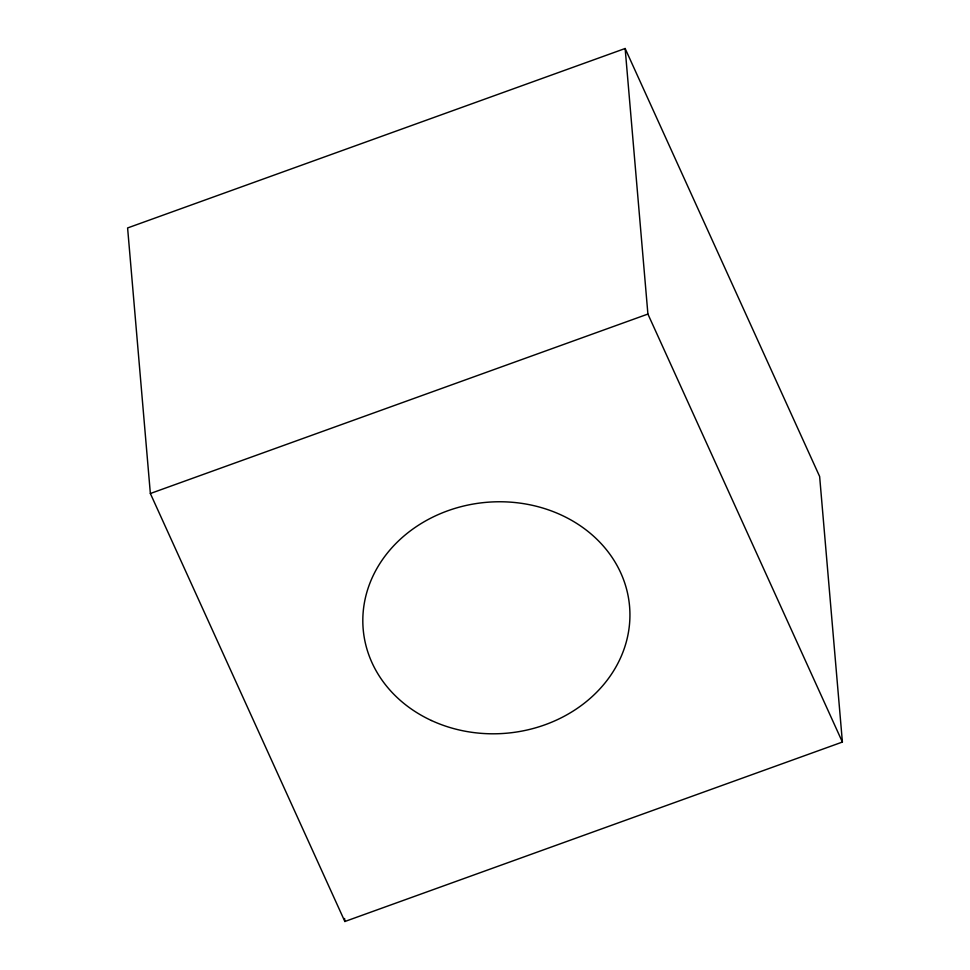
<?xml version="1.0" encoding="UTF-8"?>
<svg xmlns="http://www.w3.org/2000/svg" width="970" height="970" viewBox="0 0 970 970"><rect width="100%" height="100%" fill="white"/><g stroke="black" fill="none" stroke-linecap="round" stroke-linejoin="round"><path stroke-width="1.45" d="M625.141 48.5L127.603 227.95L150.362 493.512L344.859 921.5L842.396 742.05L819.638 476.488L625.141 48.5L647.911 314.062L842.396 742.05M150.362 493.512L647.911 314.062M344.592 918.481L344.859 921.5M431.42 720.504A133.678 115.879 -4.9 0 0 629.918 613.137A133.678 115.879 -4.9 0 0 427.806 519.702A133.678 115.879 -4.9 0 0 431.42 720.504"/></g></svg>
